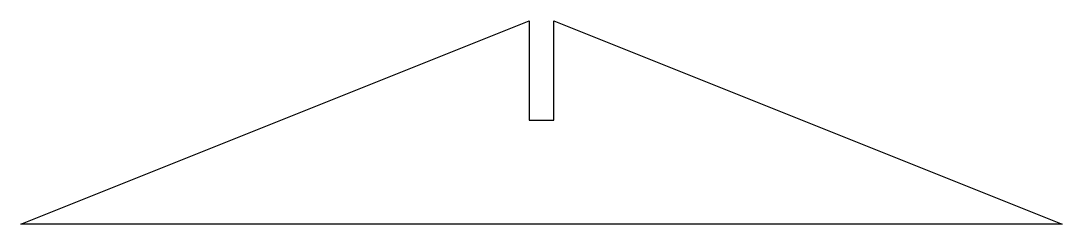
# Model space of a CAD drawing. Header units: millimetres. Extents: x -100 to 100, y 0 to 39.
import ezdxf

# ---------------------------------------------------------------- set-up
doc = ezdxf.new("R2010")
doc.units = ezdxf.units.MM

msp = doc.modelspace()

# ---------------------------------------------------------------- linework, layer by layer
at = {"color": 0}
msp.add_lwpolyline([(100, 0), (-100, 0), (-2.4, 39.04), (-2.4, 20), (2.4, 20), (2.4, 39.04), (100, 0)], dxfattribs=at)

doc.saveas('drawing.dxf')
